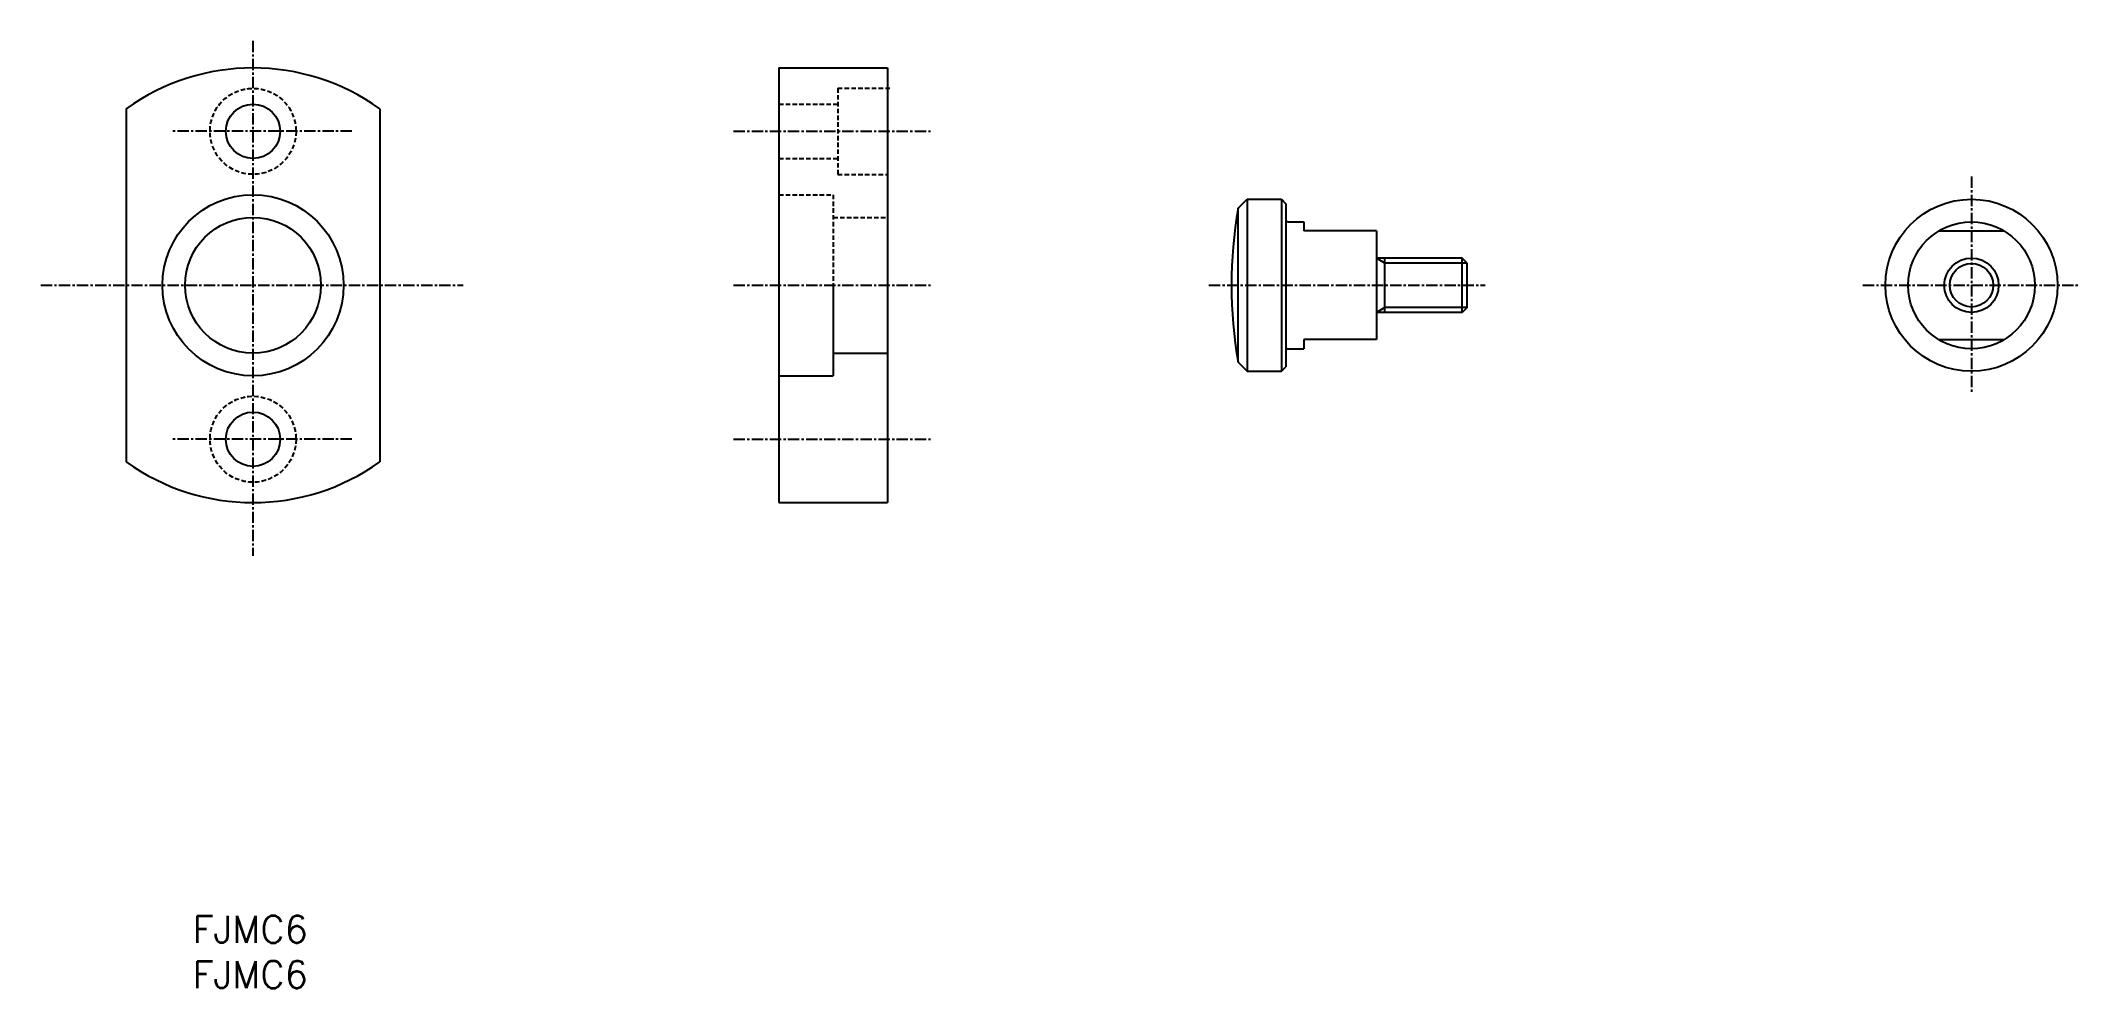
# Model space of a CAD drawing. Extents: x 28 to 253, y 37 to 142.
import ezdxf
from ezdxf.enums import TextEntityAlignment as Align

# ---------------------------------------------------------------- set-up
doc = ezdxf.new("R2010")
doc.units = 0
doc.linetypes.add('CENTER', pattern=[2, 1.25, -0.25, 0.25, -0.25])
doc.linetypes.add('DASHED', pattern=[0.75, 0.5, -0.25])
doc.layers.get('0').update_dxf_attribs({"linetype": 'CONTINUOUS'})
doc.layers.add('CENTER', color=1, linetype='CENTER')
doc.styles.get("Standard").update_dxf_attribs({"font": 'txt.shx', "bigfont": 'extfont.shx'})

msp = doc.modelspace()

# ---------------------------------------------------------------- linework, layer by layer
at = {"color": 7, "linetype": 'CONTINUOUS'}
for p, q in [((109.5, 138.92), (109.5, 90.92)), ((109.5, 138.92), (121.5, 138.92)), ((121.5, 138.92), (121.5, 90.92)), ((37.44, 134.41), (37.44, 95.43)), ((65.44, 134.41), (65.44, 95.43)), ((109.5, 126.92), (109.5, 126.92)), ((160.2, 123.42), (161.2, 124.42)), ((161.2, 124.42), (161.2, 105.42)), ((161.2, 124.42), (164.97, 124.42)), ((164.97, 124.42), (164.97, 105.42)), ((164.97, 124.42), (165.47, 123.92)), ((165.47, 123.92), (165.47, 105.92)), ((160.2, 106.42), (160.2, 123.42)), ((165.67, 121.92), (167.47, 121.92)), ((167.47, 121.92), (167.47, 120.92)), ((175.47, 120.92), (167.47, 120.92)), ((175.47, 120.92), (175.47, 108.92)), ((237.56, 120.92), (244.77, 120.92)), ((184.93, 117.92), (175.47, 117.92)), ((176.41, 111.92), (176.41, 117.92)), ((185.47, 117.38), (184.93, 117.92)), ((184.93, 111.92), (184.93, 117.92)), ((185.47, 112.46), (185.47, 117.38)), ((109.5, 114.92), (109.5, 114.92)), ((115.5, 114.92), (115.5, 104.92)), ((184.93, 111.92), (175.47, 111.92)), ((185.47, 112.46), (184.93, 111.92)), ((175.47, 108.92), (167.47, 108.92)), ((167.47, 108.92), (167.47, 107.92)), ((237.56, 108.92), (244.77, 108.92)), ((115.5, 107.42), (121.5, 107.42)), ((160.2, 106.42), (161.2, 105.42)), ((164.97, 105.42), (165.47, 105.92)), ((165.67, 107.92), (167.47, 107.92)), ((109.5, 104.92), (115.5, 104.92)), ((161.2, 105.42), (164.97, 105.42)), ((109.5, 90.92), (121.5, 90.92))]:
    msp.add_line(p, q, dxfattribs=at)
at = {"color": 3, "linetype": 'DASHED'}
for p, q in [((116, 136.67), (116, 127.17)), ((116, 136.67), (122, 136.67)), ((109.5, 134.92), (116, 134.92)), ((109.5, 128.92), (116, 128.92)), ((116, 127.17), (121.5, 127.17)), ((109.5, 124.92), (115.5, 124.92)), ((115.5, 124.92), (115.5, 113.42)), ((115.5, 122.42), (121.5, 122.42))]:
    msp.add_line(p, q, dxfattribs=at)
at = {"color": 1, "linetype": 'CENTER'}
for p, q in [((62.35, 131.92), (42.53, 131.92)), ((28.01, 114.92), (74.63, 114.92)), ((62.35, 97.92), (42.53, 97.92))]:
    msp.add_line(p, q, dxfattribs=at)
at = {"color": 3, "linetype": 'CONTINUOUS'}
for p, q in [((176.41, 117.38), (175.47, 117.92)), ((185.47, 117.38), (176.41, 117.38)), ((176.41, 112.46), (175.47, 111.92)), ((185.47, 112.46), (176.41, 112.46))]:
    msp.add_line(p, q, dxfattribs=at)
at = {"color": 3, "linetype": 'DASHED'}
for centre in [(51.44, 131.92), (51.44, 97.92)]:
    msp.add_circle(centre, 4.75, dxfattribs=at)
at = {"color": 7, "linetype": 'CONTINUOUS'}
for centre, radius in [((51.44, 131.92), 3), ((51.44, 114.92), 10), ((241.16, 114.92), 9.5), ((51.44, 114.92), 7.5), ((241.16, 114.92), 7), ((241.16, 114.92), 3), ((51.44, 97.92), 3)]:
    msp.add_circle(centre, radius, dxfattribs=at)
at = {"color": 3, "linetype": 'CONTINUOUS'}
msp.add_circle((241.16, 114.92), 2.4, dxfattribs=at)
at = {"color": 7, "linetype": 'CONTINUOUS'}
for centre, radius, start, end in [((51.44, 114.92), 24, 54.3147, 125.6853), ((209.47, 114.92), 50, 170.2122, 189.7878), ((165.67, 122.12), 0.2, 180, 270), ((165.67, 107.72), 0.2, 90.0002, 180), ((51.44, 114.92), 24, 234.3147, 305.6853)]:
    msp.add_arc(centre, radius, start, end, dxfattribs=at)
at = {"layer": 'CENTER', "color": 1, "linetype": 'CENTER'}
for p, q in [((51.44, 141.92), (51.44, 85.03)), ((104.5, 131.92), (126.5, 131.92)), ((241.16, 126.92), (241.16, 102.92)), ((104.5, 114.92), (126.5, 114.92)), ((156.97, 114.92), (187.47, 114.92)), ((229.16, 114.92), (253.16, 114.92)), ((104.5, 97.92), (126.5, 97.92))]:
    msp.add_line(p, q, dxfattribs=at)

# ---------------------------------------------------------------- texts
at = {"color": 7, "linetype": 'CONTINUOUS'}
for p in [(44.78, 43.8), (44.78, 38.8)]:
    msp.add_text('FJMC6', height=3, dxfattribs=at).set_placement(p, align=Align.MIDDLE_LEFT)

doc.saveas('drawing.dxf')
